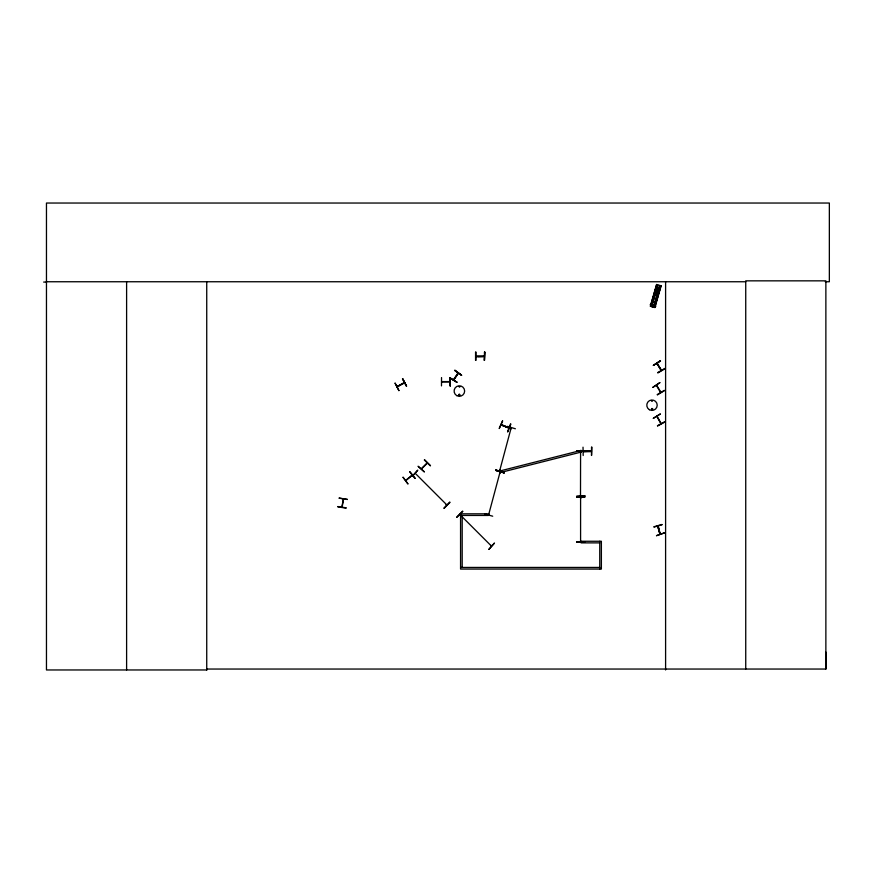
<?xml version="1.0" encoding="UTF-8"?>
<svg xmlns="http://www.w3.org/2000/svg" width="873" height="873" viewBox="0 0 873 873"><rect width="100%" height="100%" fill="white"/><g stroke="black" fill="none" stroke-linecap="round" stroke-linejoin="round"><path stroke-width="1.31" d="M825.269 281.75L829.35 281.75L829.35 203.038L46.465 203.038L46.465 669.962L206.857 669.962L206.748 669.045L825.869 669.045L825.989 652.164M412.252 475.414L405.912 480.554L406.382 479.801M489.076 514.361L488.585 514.917L500.12 471.856M499.574 470.874L499.847 470.045M500.131 470.296L499.978 470.863M446.867 504.943L415.341 473.417M460.431 515.125L460.071 514.317L460.671 514.917M652.611 305.615L652.72 305.67M500.447 472.118L500.218 472.817L500.382 472.009M580.501 495.711L580.589 451.21M580.971 451.963L580.971 451.385M580.589 541.893L580.589 497.217M458.587 394.749C460.333 397.455 459.907 392.937 458.838 394.421M459.765 386.826L458.925 386.608L459.831 386.728M458.805 394.956C460.486 393.428 459.34 396.44 458.936 395.207M651.553 400.762L652.317 401.198L651.705 400.587M651.433 409.11C652.928 407.396 652.262 410.801 651.52 409.23M337.818 506.886L346.068 508.119M339.171 498.177L347.41 499.454M341.834 507.017L343.449 498.963M342.172 507.006L343.526 498.854M404.559 382.8L397.237 386.477M398.012 386.477L397.139 386.641M404.494 382.8L397.28 386.892M657.969 526.212L660.174 534.123M659.966 533.392L660.534 534.003M580.545 451.385L580.534 452.094M580.545 497.392L580.883 498.145L580.883 497.217M495.722 469.925L503.688 472.446M484.668 513.99L492.71 516.205M496.344 470.383L504.299 472.948L496.333 470.427M510.945 428.687L511.152 427.879L499.618 470.94M499.891 472.566L500.033 471.922L500.251 472.664M511.436 427.956L511.349 428.621M488.924 514.917L489.076 514.295M503.677 472.479L495.689 470.034M650.549 306.292L656.823 284.587L650.636 306.314M650.811 306.368L657.074 284.663M651.062 306.445L656.976 286.017M651.16 306.467L657.053 286.038M651.367 306.532L657.675 284.838M654.903 295.107L651.956 305.321L655.001 295.129M657.489 286.158L655.645 292.542L657.587 286.191M651.989 306.696L653.211 307.045M654.27 304.579L659.41 286.693M654.346 304.601L659.508 286.726M653.855 307.231L660.086 285.504M654.412 306.008L659.933 286.846M654.139 307.307L660.021 286.868M654.303 307.361L660.654 285.667M657.555 363.823L656.889 363.343L661.079 370.567M656.933 363.419L661.352 370.196M501.091 424.955L508.894 427.934M508.817 427.977L501.397 424.66M502.532 420.884L499.225 428.545L502.641 420.928M507.562 431.742L510.541 423.951M507.846 431.851L510.869 424.071M661.112 423.481L657.129 416.246M652.644 409.481C651.258 406.043 651.367 412.22 652.698 408.706M405.661 480.379L411.98 475.207M411.423 475.709L412.143 475.13M441.542 381.588L449.89 381.588M475.992 356.086L484.166 356.468M483.413 356.086L483.522 356.413M661.407 370.359L660.665 369.825M652.949 306.696L652.349 306.521M427.29 463.247L421.561 468.899M449.781 377.976L456.983 382.221L449.802 377.944M454.92 370.261L461.61 375.281L454.898 370.294M458.019 372.891L453.393 379.831M453.764 379.864L458.412 373.142L453.676 379.995M583.186 451.537L591.501 451.155L576.562 450.774L584.91 451.188M449.89 381.872L441.563 381.916M484.22 356.413L476.134 356.653M412.198 476.385L417.774 470.165L412.242 476.429M449.693 502.073L443.91 508.097M444.139 508.315L449.999 502.368M456.71 517.067L462.603 511.163M456.961 517.318L462.821 511.371M491.379 546.127L491.062 545.319M488.935 549.281L494.489 543.039L488.956 549.303M424.3 460.006L430.28 465.822M421.31 468.692L427.148 462.854M424.3 471.802L418.069 466.237L424.256 471.846M397.215 386.564L404.363 382.472L403.741 383.269M409.972 471.704L415.188 478.218M653.364 365.307L660.534 361.04M664.92 368.406L657.696 372.575M657.915 372.935L665.084 368.668M657.227 394.596L664.386 390.329M657.402 394.902L664.549 390.591M395.12 383.16L398.928 390.591M402.715 378.773L406.523 386.204L402.748 378.751M398.896 390.613L395.076 383.182M653.32 418.276L660.425 413.9L653.342 418.331M657.434 425.74L664.735 421.714M657.576 426.013L664.899 422.019M660.883 423.711L656.922 416.563M653.932 526.757L661.952 524.466M654.03 527.085L662.04 524.76M658.209 527.041L658.209 525.993M653.2 305.834L652.426 306.51M591.337 451.527L583.339 451.581M459.929 514.59L491.466 546.116M656.605 385.124L660.839 392.173M477.847 356.664L482.638 356.61M576.562 451.123L578.952 451.112M581.331 451.09L584.91 451.068M583.339 451.537L591.425 451.439M583.186 455.52L583.022 447.183M576.562 496.781L584.91 496.77M576.562 497.13L584.91 497.075M576.562 542.035L584.91 541.915M581.342 542.308L576.562 541.915M43.65 282.077L46.465 282.066M46.465 281.75L745.738 281.75M475.883 360.407L475.992 352.059M476.112 356.413L484.34 356.38M441.542 377.562L441.487 385.899M450.348 385.899L449.89 377.562L450.315 385.899M460.562 515.452L488.378 515.452L488.378 513.826L460.562 513.826L460.562 569.065L601.377 569.065L601.377 541.26L581.123 541.26L581.123 542.875L599.751 542.875M460.562 567.439L599.751 567.439M339.182 498.068L347.421 499.443M337.873 506.536L346.123 507.813M657.183 363.266L661.363 370.294M507.388 426.362L515.386 428.774M496.257 470.722L504.332 472.828M656.223 286.802L660.228 287.959M655.798 288.276L659.802 289.432M655.165 290.469L659.17 291.626M654.586 292.433L658.602 293.59M653.953 294.637L657.958 295.794M651.236 304.088L655.241 305.244M650.385 304.524L655.721 306.074M650.33 304.699L655.678 306.237M501.189 425.02L508.806 427.934M501.277 424.714L508.894 427.595M658.297 526.146L660.13 533.949M446.583 505.151L446.092 504.649M454.735 370.556L461.621 375.27M449.977 377.693L456.95 382.276M424.605 459.711L430.498 465.604M660.545 392.424L656.398 385.44M409.699 471.922L414.948 478.415M402.453 378.926L406.567 386.182M591.905 447.129L591.534 455.466L591.534 447.129M580.883 541.806L580.589 540.965L580.589 541.806M825.869 669.045L825.869 280.844L745.738 280.844L745.738 669.045M665.597 281.75L665.597 669.962M599.751 541.26L599.751 569.065M484.45 352.059L484.45 360.407M475.567 352.059L475.567 360.407M462.188 515.452L462.188 567.439M449.901 377.562L449.944 385.899M206.737 281.75L206.737 669.962M126.607 281.75L126.607 669.962M655.383 293.852C656.452 297.409 658.187 291.407 655.383 293.852M656.551 284.511L650.298 306.227L654.914 307.536L661.167 285.82L656.551 284.511M660.828 285.722L654.597 307.449L660.905 285.744M403.119 477.247L408.018 484.024L403.031 477.324M660.359 360.735L653.43 365.405L660.359 360.735M659.824 382.658L652.895 387.328L659.824 382.658M664.408 532.879L656.518 535.662L664.408 532.879M657.773 526.255L659.933 534.178L657.773 526.255M581.003 450.424L500.131 470.929L500.535 472.5L581.407 451.996L581.003 450.424M584.91 495.853L576.573 496.377L584.91 495.853M484.799 352.059L484.395 360.407L484.799 352.059M456.732 395.622A5.282 5.282 0 0 0 464.643 391.049A5.282 5.282 0 0 0 456.732 386.488A5.282 5.282 0 0 0 456.732 395.622M649.392 409.721A5.216 5.216 0 0 0 657.216 405.203A5.216 5.216 0 0 0 649.392 400.685A5.216 5.216 0 0 0 649.392 409.721"/></g></svg>
